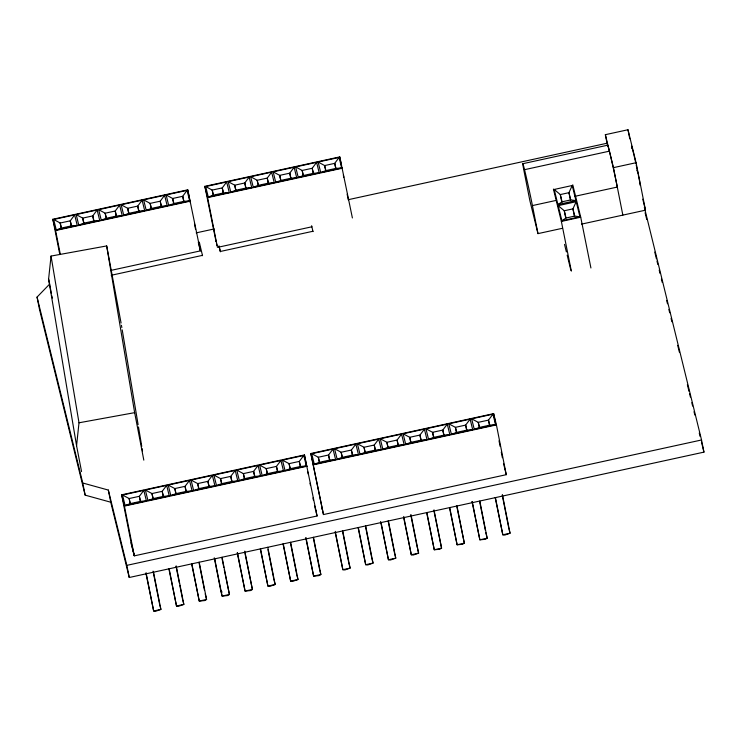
<?xml version="1.0" encoding="UTF-8"?>
<svg xmlns="http://www.w3.org/2000/svg" width="741" height="741" viewBox="0 0 741 741"><rect width="100%" height="100%" fill="white"/><g stroke="black" fill="none" stroke-linecap="round" stroke-linejoin="round"><path stroke-width="1.11" d="M81.547 471.554L76.564 445.721L48.61 279.014L51.046 256.071L106.685 245.938L121.07 323.02M76.564 445.721L79 422.787L51.046 256.071M572.228 185.5L575.942 200.589L557.899 204.562L554.194 189.464L572.228 185.5L568.949 192.669L570.524 200.533M576.211 201.691L579.925 216.78L561.882 220.744L558.168 205.655L576.211 201.691L572.932 208.86L574.507 216.715M74.646 214.899L70.265 220.818L60.206 223.013L53.685 219.475L56.27 229.988L77.231 225.412L74.646 214.899L53.685 219.475M97.136 209.999L92.755 215.909L82.696 218.104L76.175 214.575L78.759 225.079L99.72 220.503L97.136 209.999L76.175 214.575M119.625 205.09L115.235 211.009L105.185 213.204L98.664 209.666L101.248 220.17L122.209 215.603L119.625 205.09L98.664 209.666M142.115 200.19L137.724 206.1L127.665 208.295L121.154 204.757L123.728 215.27L144.699 210.694L142.115 200.19L121.154 204.757M164.604 195.281L160.213 201.191L150.154 203.386L143.634 199.857L146.218 210.361L167.179 205.785L164.604 195.281L143.634 199.857M187.084 190.372L182.703 196.291L172.644 198.486L166.123 194.948L168.707 205.452L189.668 200.885L187.084 190.372L166.123 194.948M226.663 181.98L222.272 187.89L212.213 190.085L205.702 186.556L208.277 197.06L229.247 192.484L226.663 181.98L205.702 186.556M249.152 177.071L244.762 182.99L234.702 185.185L228.182 181.647L230.766 192.151L251.727 187.584L249.152 177.071L228.182 181.647M271.632 172.171L267.251 178.081L257.192 180.276L250.671 176.738L253.255 187.251L274.216 182.675L271.632 172.171L250.671 176.738M294.121 167.262L289.74 173.172L279.681 175.367L273.16 171.838L275.745 182.342L296.706 177.766L294.121 167.262L273.16 171.838M316.611 162.353L312.22 168.272L302.171 170.467L295.65 166.929L298.234 177.432L319.195 172.866L316.611 162.353L295.65 166.929M339.1 157.453L334.71 163.363L324.651 165.558L318.139 162.02L320.714 172.533L341.684 167.957L339.1 157.453L318.139 162.02M143.819 490.375L139.345 496.313L129.129 498.536L122.515 495.025L125.099 505.529L146.403 500.879L143.819 490.375L122.515 495.025M166.669 485.392L162.196 491.329L151.979 493.552L145.366 490.042L147.95 500.546L169.254 495.896L166.669 485.392L145.366 490.042M189.52 480.409L185.046 486.337L174.83 488.569L168.216 485.059L170.8 495.562L192.104 490.913L189.52 480.409L168.216 485.059M212.371 475.426L207.897 481.354L197.68 483.586L191.067 480.066L193.651 490.579L214.955 485.929L212.371 475.426L191.067 480.066M235.221 470.433L230.747 476.37L220.531 478.603L213.917 475.083L216.502 485.587L237.805 480.946L235.221 470.433L213.917 475.083M258.072 465.45L253.598 471.387L243.372 473.619L236.768 470.1L239.352 480.603L260.656 475.963L258.072 465.45L236.768 470.1M280.922 460.467L276.449 466.404L266.223 468.627L259.619 465.116L262.203 475.62L283.507 470.97L280.922 460.467L259.619 465.116M303.773 455.483L299.299 461.421L289.073 463.644L282.469 460.133L285.053 470.637L306.357 465.987L303.773 455.483L282.469 460.133M333.015 449.074L328.541 455.011L318.315 457.243L311.711 453.724L314.295 464.227L335.599 459.587L333.015 449.074L311.711 453.724M355.865 444.091L351.391 450.028L341.166 452.251L334.562 448.74L337.146 459.244L358.449 454.603L355.865 444.091L334.562 448.74M378.716 439.107L374.242 445.045L364.016 447.268L357.412 443.757L359.996 454.261L381.3 449.611L378.716 439.107L357.412 443.757M401.566 434.124L397.093 440.052L386.867 442.284L380.263 438.774L382.847 449.278L404.151 444.628L401.566 434.124L380.263 438.774M424.417 429.141L419.934 435.069L409.717 437.301L403.113 433.781L405.697 444.294L426.992 439.645L424.417 429.141L403.113 433.781M447.268 424.148L442.785 430.086L432.568 432.318L425.964 428.798L428.548 439.311L449.843 434.661L447.268 424.148L425.964 428.798M470.118 419.165L465.635 425.102L455.419 427.335L448.814 423.815L451.399 434.319L472.693 429.678L470.118 419.165L448.814 423.815M492.96 414.182L488.486 420.119L478.269 422.342L471.665 418.832L474.249 429.335L495.544 424.686L492.96 414.182L471.665 418.832M644.346 207.313L701.542 439.978L703.95 452.13L129.249 577.498L110.742 502.213L85.159 495.145L39.458 309.238L37.05 297.095L49.73 283.998M557.899 204.562L562.076 201.811L570.727 199.913L575.942 200.589M561.882 220.744L566.05 218.002L574.71 216.094L579.925 216.78M56.27 229.988L61.447 228.052L71.507 225.857L77.231 225.412M78.759 225.079L83.937 223.143L93.987 220.957L99.72 220.503M101.248 220.17L106.417 218.243L116.476 216.048L122.209 215.603M123.728 215.27L128.906 213.334L138.965 211.139L144.699 210.694M146.218 210.361L151.396 208.425L161.455 206.239L167.179 205.785M168.707 205.452L173.885 203.525L183.944 201.33L189.668 200.885M208.277 197.06L213.454 195.124L223.513 192.938L229.247 192.484M230.766 192.151L235.944 190.224L246.003 188.029L251.727 187.584M253.255 187.251L258.433 185.315L268.492 183.12L274.216 182.675M275.745 182.342L280.922 180.406L290.972 178.22L296.706 177.766M298.234 177.432L303.402 175.506L313.462 173.311L319.195 172.866M320.714 172.533L325.892 170.597L335.951 168.402L341.684 167.957M125.099 505.529L130.36 503.584L140.586 501.351L146.403 500.879M147.95 500.546L153.211 498.591L163.437 496.368L169.254 495.896M170.8 495.562L176.062 493.608L186.287 491.385L192.104 490.913M193.651 490.579L198.912 488.625L209.138 486.392L214.955 485.929M216.502 485.587L221.763 483.641L231.989 481.409L237.805 480.946M239.352 480.603L244.613 478.658L254.839 476.426L260.656 475.963M262.203 475.62L267.464 473.675L277.68 471.443L283.507 470.97M285.053 470.637L290.315 468.683L300.531 466.46L306.357 465.987M314.295 464.227L319.556 462.282L329.773 460.05L335.599 459.587M337.146 459.244L342.407 457.299L352.623 455.067L358.449 454.603M359.996 454.261L365.257 452.306L375.474 450.083L381.3 449.611M382.847 449.278L388.108 447.323L398.325 445.1L404.151 444.628M405.697 444.294L410.959 442.34L421.175 440.108L426.992 439.645M428.548 439.311L433.809 437.357L444.026 435.124L449.843 434.661M451.399 434.319L456.66 432.374L466.876 430.141L472.693 429.678M474.249 429.335L479.51 427.39L489.727 425.158L495.544 424.686M553.407 189.066L561.363 221.439L580.712 217.187L590.92 267.983M59.78 254.339L52.833 219.262L187.76 189.826L200.385 250.884L110.437 270.502M215.816 240.39L216.085 241.751L204.84 186.334L339.767 156.897L352.392 217.956M52.833 219.262L55.603 230.534L190.53 201.098M204.84 186.334L207.61 197.606L342.537 168.17M607.694 146.551L605.351 134.686L627.979 129.749L636.084 162.714L645.485 210.175L581.528 224.125M196.189 232.869L214.26 228.932M348.613 199.616L607.175 143.208M522.785 163.715L607.657 145.199M562.549 228.265L537.975 233.628L529.871 200.654L524.322 172.616A26.065 0.584 77.7 0 1 524.526 169.68L609.398 151.164M218.595 247.142L311.915 226.783M111.206 275.281L202.515 255.358M312.98 231.257L220.364 251.468L219.003 245.947M605.351 134.686L613.455 167.651L636.084 162.714M537.975 233.628L532.427 205.581L555.88 200.468M574.859 196.319L617.299 187.065A26.065 0.584 77.7 0 0 610.584 156.092A26.065 0.584 77.7 0 0 607.815 146.598M131.509 544.589L121.654 494.812L304.449 454.928L317.083 515.986L134.278 555.861L131.352 544.042M310.84 453.511L493.645 413.635L496.414 424.899L506.27 474.685L323.474 514.56L310.84 453.511L323.474 514.56M121.654 494.812L124.423 506.084L307.219 466.2M313.61 464.783L496.414 424.899M37.05 297.095L82.751 483.002L108.334 490.07L126.841 565.355L701.542 439.978M79 422.787L134.649 412.654L106.685 245.938M554.194 189.464L560.298 194.577L562.076 201.811M558.168 205.655L564.272 210.759L566.05 218.002M214.26 557.797L220.725 590.484L222.115 592.115M640.039 185.13L639.835 182.721M631.712 146.153L633.805 154.378M642.78 199.181L645.485 210.175M645.096 212.741L646.754 219.484M654.766 252.079L656.424 258.822M656.98 261.064L657.813 264.435M659.194 270.057L660.018 273.429M661.398 279.051L662.232 282.423M666.65 300.401L667.484 303.773M668.864 309.395L669.688 312.767M671.068 318.389L671.902 321.761M677.7 345.362L679.358 352.105M687.37 384.699L689.028 391.443M689.584 393.684L690.408 397.056M691.798 402.678L692.622 406.049M694.002 411.672L694.836 415.043M699.254 433.022L700.078 436.393M701.468 442.016L703.95 452.13M572.756 184.805L580.712 217.187M570.727 199.913L568.949 192.669L560.298 194.577L561.873 202.432M574.71 216.094L572.932 208.86L564.272 210.759L565.624 217.493M564.522 244.382L566.374 251.94M567.171 255.173L570.885 270.28M503.5 463.412L504.89 469.053M505.029 469.618L506.27 474.685M489.727 425.158L488.486 420.119L489.606 425.779M508.669 527.648L510.04 533.224L504.825 535.058L502.806 534.798L495.183 497.665M479.51 427.39L478.269 422.342L479.39 428.011M466.876 430.141L465.635 425.102L466.765 430.771M485.8 532.631L487.17 538.216L485.253 539.328L479.844 539.809L471.998 501.546M456.66 432.374L455.419 427.335L456.317 431.864M444.026 435.124L442.785 430.086L443.915 435.754M433.809 437.357L432.568 432.318L433.689 437.977M421.175 440.108L419.934 435.069L421.064 440.738M410.959 442.34L409.717 437.301L410.838 442.97M335.951 168.402L334.71 163.363L335.83 169.031M398.325 445.1L397.093 440.052L398.213 445.721M325.892 170.597L324.651 165.558L325.549 170.087M417.526 548.701L418.619 553.166L413.33 555.018L411.292 554.768L403.669 517.626M388.108 447.323L386.867 442.284L387.765 446.823M313.462 173.311L312.22 168.272L313.341 173.94M375.474 450.083L374.242 445.045L375.363 450.704M303.402 175.506L302.171 170.467L303.291 176.126M394.675 553.694L395.768 558.149L390.479 560.001L388.441 559.751L380.596 521.488M311.628 225.736L312.998 231.618M365.257 452.306L364.016 447.268L365.137 452.936M290.972 178.22L289.74 173.172L290.861 178.84M352.623 455.067L351.391 450.028L352.512 455.696M280.922 180.406L279.681 175.367L280.348 178.766M371.658 557.538L373.029 563.114L367.749 564.966L365.702 564.707L358.088 527.573M342.407 457.299L341.166 452.251L342.286 457.919M268.492 183.12L267.251 178.081L268.372 183.749M329.773 460.05L328.541 455.011L329.662 460.68M258.433 185.315L257.192 180.276L258.09 184.805M348.724 562.539L350.095 568.115L344.871 569.959L342.851 569.699L335.238 532.557M319.556 462.282L318.315 457.243L319.445 462.903M246.003 188.029L244.762 182.99L245.882 188.649M321.955 508.131L321.816 507.566L322.224 509.493M314.536 505.649L315.833 510.91L315.425 508.984M316.083 511.929L317.083 515.986M235.944 190.224L234.702 185.185L235.823 190.845M300.531 466.46L299.299 461.421L300.42 467.08M319.751 570.061L320.853 574.525L318.963 575.637L313.61 576.1L305.774 537.836M223.513 192.938L222.272 187.89L223.393 193.558M290.315 468.683L289.073 463.644L289.972 468.182M213.454 195.124L212.213 190.085L213.343 195.754M277.68 471.443L276.449 466.404L277.569 472.063M219.021 246.299L220.383 251.82M216.474 243.335L216.974 245.364M296.882 575.053L297.975 579.508L292.695 581.361L290.648 581.111L283.034 543.977M267.464 473.675L266.223 468.627L267.353 474.296M202.534 255.71L199.264 242.112L199.551 243.576M198.31 242.427L198.764 244.308M198.996 245.243L200.385 250.884M254.839 476.426L253.598 471.387L254.719 477.056M183.944 201.33L182.703 196.291L183.824 201.96M273.781 578.916L275.152 584.492L269.928 586.326L267.909 586.066L260.295 548.933M244.613 478.658L243.372 473.619L244.502 479.279M173.885 203.525L172.644 198.486L173.542 203.015M231.989 481.409L230.747 476.37L231.868 482.039M161.455 206.239L160.213 201.191L161.334 206.859M221.763 483.641L220.531 478.603L221.652 484.262M151.396 208.425L150.154 203.386L151.275 209.055M209.138 486.392L207.897 481.354L209.018 487.022M138.965 211.139L137.724 206.1L138.845 211.769M198.912 488.625L197.68 483.586L198.801 489.255M128.906 213.334L127.665 208.295L128.795 213.964M220.725 590.484L222.096 596.06L227.515 595.579L229.423 594.467L222.059 557.269M186.287 491.385L185.046 486.337L186.167 492.005M116.476 216.048L115.235 211.009L116.365 216.668M205.201 593.874L206.572 599.45L204.664 600.571L199.246 601.053L191.632 563.91M176.062 493.608L174.83 488.569L175.95 494.238M106.417 218.243L105.185 213.204L106.083 217.734M163.437 496.368L162.196 491.329L163.316 496.989M93.987 220.957L92.755 215.909L93.875 221.578M182.74 599.951L183.842 604.415L178.553 606.268L176.515 606.008L168.892 568.875M153.211 498.591L151.979 493.552L152.878 498.091M83.937 223.143L82.696 218.104L83.816 223.773M140.586 501.351L139.345 496.313L140.466 501.972M71.507 225.857L70.265 220.818L71.386 226.487M159.806 604.952L160.899 609.417L155.675 611.251L153.665 610.992L146.042 573.858M130.36 503.584L129.129 498.536L130.027 503.074M61.447 228.052L60.206 223.013L61.327 228.682M131.055 542.588L134.316 555.833L124.423 506.084M634.018 155.295L635.769 163.02M636.213 165.067L638.149 174.116M638.372 175.209L639.029 178.461M561.363 221.439L571.339 271.113M627.979 129.749L629.767 138.789M613.455 167.651L622.848 215.112M493.645 413.635L495.664 423.815M499.017 440.784L500.138 446.443M501.259 452.103L502.379 457.762M502.454 494.895L510.04 533.224L502.806 534.798L495.442 497.609M502.203 494.96L508.446 526.518M479.807 501.018L487.17 538.216L479.844 539.809L472.258 501.49M479.77 502.203L485.355 530.38M456.975 505.992L464.338 543.19L462.458 544.302L457.104 544.774L449.481 507.631M456.725 506.057L464.338 543.19L457.104 544.774L449.741 507.576M433.994 509.836L441.58 548.155L439.672 549.276L434.254 549.757L426.64 512.615M433.967 511.021L441.58 548.155L434.254 549.757L426.89 512.559M411.033 514.847L418.619 553.166L411.292 554.768L403.706 516.44M410.773 514.902L417.248 547.59M339.767 156.897L341.555 165.956M343.352 175.006L343.796 177.266M347.159 194.235L348.279 199.894M388.404 520.96L395.768 558.149L388.441 559.751L381.078 522.553M388.145 521.016L394.397 552.573M365.665 525.915L373.029 563.114L365.702 564.707L358.338 527.518M365.637 527.101L371.436 556.408M342.731 530.917L350.095 568.115L342.851 569.699L335.265 531.371M342.694 532.103L348.502 561.409M304.449 454.928L306.691 466.246M307.811 471.906L308.256 474.166M310.053 483.215L310.498 485.475M312.961 497.924L313.415 500.184M313.489 537.327L320.853 574.525L313.61 576.1L306.024 537.781M313.23 537.382L319.482 568.949M290.611 542.319L297.975 579.508L290.648 581.111L283.284 543.913M290.361 542.375L296.604 573.932M207.61 197.606L217.465 247.392M267.788 547.293L275.152 584.492L267.909 586.066L260.545 548.877M267.973 549.609L273.559 577.785M187.76 189.826L190.224 202.274M194.475 223.773L195.596 229.423M244.799 551.137L252.394 589.456L250.477 590.577L245.067 591.059L237.222 552.795M244.993 553.444L252.394 589.456L245.067 591.059L237.472 552.73M222.031 558.455L223.819 567.476M224.264 569.727L229.423 594.467L222.096 596.06L214.733 558.871M199.209 562.252L206.572 599.45L199.246 601.053L191.882 563.855M198.959 562.317L204.535 590.494M176.256 566.087L183.842 604.415L176.515 606.008L169.152 568.81M175.997 566.143L179.341 583.056M179.794 585.307L182.471 598.83M153.535 572.219L160.899 609.417L153.665 610.992L146.07 572.673M153.054 571.154L159.528 603.841M132.62 548.868L133.028 550.795M126.841 565.355L129.249 577.498M108.334 490.07L110.742 502.213M55.603 230.534L60.308 254.293M82.751 483.002L85.159 495.145M134.649 412.654L143.81 460.142M48.61 279.014L51.425 293.612M51.861 295.863L52.296 298.104M639.196 179.331L639.696 181.934M636.964 170.3L637.084 170.976M631.656 146.987L631.925 148.561M121.45 325.299L121.839 327.587M122.219 329.875L138.113 424.649M138.493 426.927L141.753 446.341M142.133 448.62L142.513 450.908M524.526 169.68A26.065 0.584 77.7 0 1 532.427 205.581"/></g></svg>
